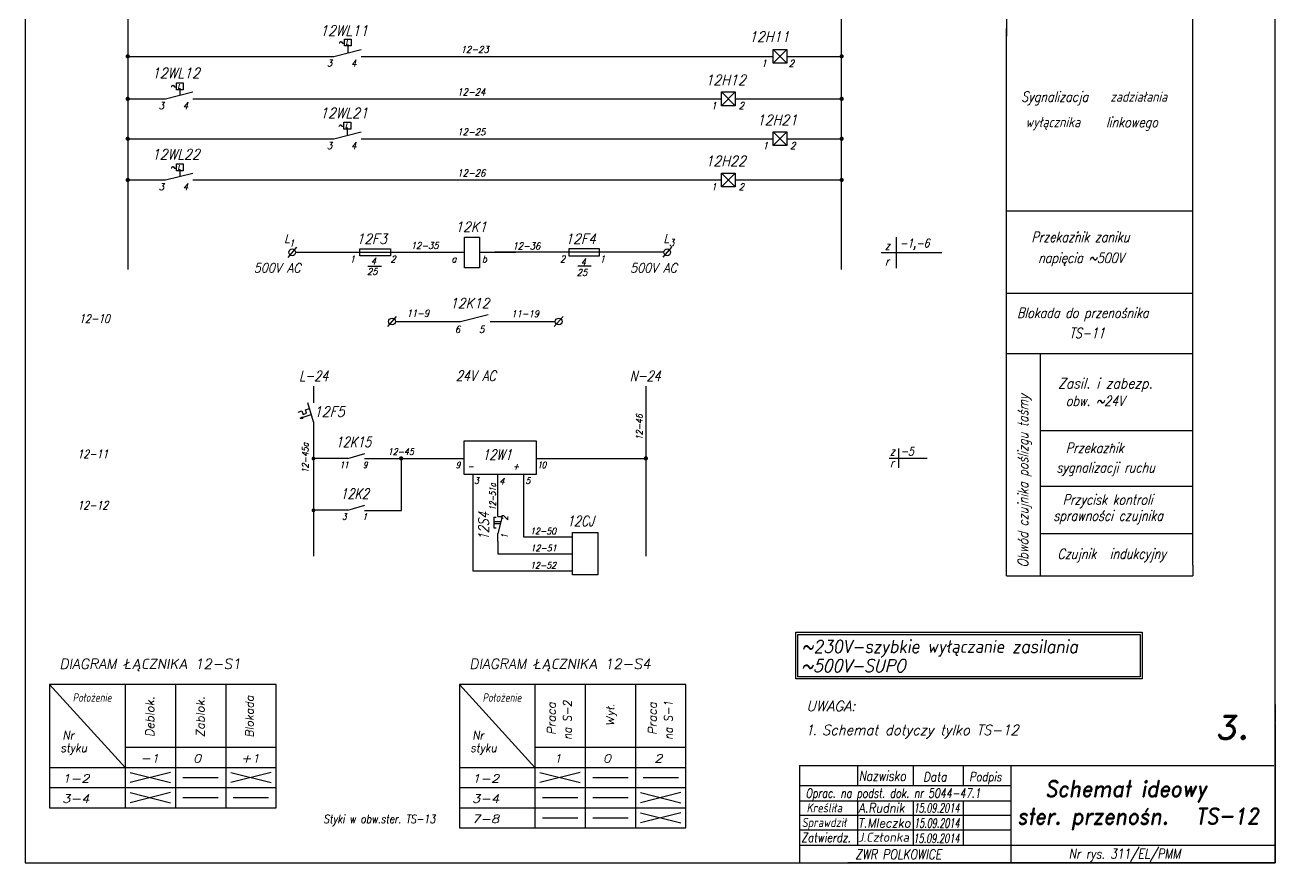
# Model space of a CAD drawing. Extents: x 0 to 1342, y 0 to 420.
# Drawn here: x 0 to 295, y 0 to 197.7 of the extents above; entities that cross this region are included whole.
import ezdxf
from ezdxf.enums import TextEntityAlignment as Align

# ---------------------------------------------------------------- set-up
doc = ezdxf.new("R2010")
doc.units = 0
doc.header["$MEASUREMENT"] = 0
doc.layers.get('0').update_dxf_attribs({"linetype": 'CONTINUOUS'})
doc.layers.add('LINIE', color=4, linetype='CONTINUOUS')
doc.layers.add('STYKI', color=4, linetype='CONTINUOUS')
doc.styles.add('ROMAND', font='romand', dxfattribs={"width": 0.9, "oblique": 15, "height": 3.5})
doc.styles.add('ROMANS', font='romans', dxfattribs={"width": 0.9, "oblique": 15})

msp = doc.modelspace()

# ---------------------------------------------------------------- linework, layer by layer
at = {"color": 7}
for p, q in [((192.73, 140), (192.73, 267.81)), ((275.61, 70.22), (275.61, 267.81)), ((231.61, 206.17), (231.61, 195)), ((231.61, 67.71), (231.61, 196.87)), ((76.2, 192.73), (76.2, 191.11)), ((179.77, 191.9), (176.53, 188.66)), ((176.53, 191.9), (179.77, 188.66)), ((24.25, 190.28), (72.85, 190.28)), ((79.33, 190.28), (176.53, 190.28)), ((179.77, 190.28), (192.73, 190.28)), ((179.77, 190.28), (182.2, 190.28)), ((24.25, 180.25), (33.16, 180.25)), ((36.55, 182.41), (36.55, 181.09)), ((39.64, 180.25), (163.57, 180.25)), ((157.9, 180.25), (161.14, 180.25)), ((161.14, 180.25), (164.38, 180.25)), ((164.38, 181.87), (167.62, 178.63)), ((167.62, 181.87), (164.38, 178.63)), ((167.62, 180.25), (176.53, 180.25)), ((176.53, 180.25), (192.73, 180.25)), ((76.07, 173.11), (76.07, 171.64)), ((179.77, 172.46), (176.53, 169.22)), ((176.53, 172.46), (179.77, 169.22)), ((24.25, 170.84), (72.85, 170.84)), ((79.33, 170.84), (176.53, 170.84)), ((179.77, 170.84), (192.73, 170.84)), ((179.77, 170.84), (182.2, 170.84)), ((36.55, 163.28), (36.55, 161.96)), ((167.62, 162.74), (164.38, 159.5)), ((164.38, 162.74), (167.62, 159.5)), ((24.25, 161.12), (33.16, 161.12)), ((39.6, 161.12), (163.57, 161.12)), ((157.9, 161.12), (161.14, 161.12)), ((161.14, 161.12), (164.38, 161.12)), ((167.62, 161.12), (176.53, 161.12)), ((176.53, 161.12), (176.53, 161.12)), ((176.53, 161.12), (192.73, 161.12)), ((231.61, 153.85), (275.61, 153.85)), ((205.61, 147.6), (205.61, 140.29)), ((248.61, 148.93), (248.35, 148.59)), ((64.06, 145.23), (62.01, 142.84)), ((152.55, 145.28), (150.5, 142.88)), ((63.85, 144.05), (103.7, 144.05)), ((107.3, 144.05), (115.85, 144.05)), ((150.75, 144.05), (110.9, 144.05)), ((202.06, 143.98), (216.38, 143.98)), ((80.94, 140.75), (84.14, 140.75)), ((133.65, 140.75), (130.45, 140.75)), ((231.61, 134.44), (275.61, 134.44)), ((87.63, 128.93), (85.58, 126.53)), ((87.42, 127.74), (102.81, 127.74)), ((109.81, 127.74), (125.15, 127.74)), ((126.97, 128.93), (124.92, 126.53)), ((231.61, 120.19), (275.61, 120.19)), ((239.54, 120.19), (239.54, 67.71)), ((64.47, 106.35), (65.32, 106.64)), ((65.32, 106.64), (65.61, 105.78)), ((66.17, 106.93), (67.11, 107.24)), ((66.47, 106.07), (66.17, 106.93)), ((64.91, 104.91), (67.54, 105.8)), ((64.91, 104.91), (65.46, 105.28)), ((64.91, 104.91), (65.47, 105.22)), ((64.91, 104.91), (65.49, 105.17)), ((64.91, 104.91), (65.53, 105.06)), ((64.91, 104.91), (65.55, 105)), ((64.91, 104.91), (65.57, 104.95)), ((65.46, 105.28), (65.57, 104.95)), ((65.61, 105.78), (66.47, 106.07)), ((239.54, 102.03), (275.61, 102.03)), ((206.18, 97.75), (206.18, 93.25)), ((256.72, 98.89), (256.45, 98.55)), ((76.17, 95.4), (68.07, 95.4)), ((80.14, 95.44), (94.77, 95.44)), ((88.85, 83.16), (88.85, 95.44)), ((94.77, 95.44), (103.67, 95.44)), ((120.67, 95.44), (146.53, 95.44)), ((203.93, 95.5), (212.93, 95.5)), ((105.67, 91.61), (105.67, 68.94)), ((111.61, 81.71), (111.61, 91.61)), ((117.67, 91.61), (117.67, 76.94)), ((239.54, 88.86), (275.61, 88.86)), ((76.17, 83.2), (68.07, 83.2)), ((80.14, 83.16), (88.85, 83.16)), ((110.67, 81.58), (111.17, 81.58)), ((110.67, 81.58), (110.67, 79.08)), ((110.67, 80.58), (112.3, 80.58)), ((110.67, 80.08), (112.17, 80.08)), ((112.58, 81.71), (111.57, 77.71)), ((111.61, 81.71), (112.58, 81.71)), ((110.67, 79.08), (111.17, 79.08)), ((111.57, 75.85), (111.57, 77.71)), ((117.67, 76.94), (129.22, 76.94)), ((239.54, 77.73), (275.61, 77.73)), ((111.57, 75.85), (111.57, 72.94)), ((111.57, 72.94), (129.22, 72.94)), ((105.67, 68.94), (129.22, 68.94)), ((275.61, 70.22), (275.61, 67.71)), ((231.61, 67.71), (275.61, 67.71)), ((5.79, 42.14), (5.79, 13.03)), ((59.25, 42.14), (5.79, 42.14)), ((5.79, 42.14), (23.61, 22.54)), ((23.61, 42.14), (23.61, 13.03)), ((35.49, 42.14), (35.49, 13.03)), ((47.37, 42.14), (47.37, 13.03)), ((59.25, 13.03), (59.25, 42.14)), ((102.52, 42.14), (102.52, 8.28)), ((155.98, 42.14), (102.52, 42.14)), ((102.52, 42.14), (120.34, 22.54)), ((120.34, 42.14), (120.34, 8.28)), ((132.22, 42.14), (132.22, 8.28)), ((144.1, 42.14), (144.1, 8.28)), ((155.98, 8.28), (155.98, 42.14)), ((23.61, 27.29), (59.25, 27.29)), ((120.34, 27.29), (155.98, 27.29)), ((5.79, 22.54), (59.25, 22.54)), ((102.52, 22.54), (155.98, 22.54)), ((209.57, 22.97), (209.57, 18.42)), ((221.4, 22.97), (221.4, 18.42)), ((5.79, 17.78), (59.25, 17.78)), ((102.52, 17.78), (155.98, 17.78)), ((182.77, 18.25), (232.6, 18.25)), ((5.79, 13.03), (11.73, 13.03)), ((11.73, 13.03), (59.25, 13.03)), ((102.52, 13.03), (108.46, 13.03)), ((108.46, 13.03), (155.98, 13.03)), ((182.77, 14.69), (232.64, 14.69)), ((209.57, 14.69), (209.57, 4.2)), ((221.4, 14.69), (221.4, 4.2)), ((182.77, 11.28), (232.72, 11.28)), ((102.52, 8.28), (108.46, 8.28)), ((108.46, 8.28), (155.98, 8.28)), ((182.77, 7.79), (232.64, 7.79)), ((0, 0), (295, 0)), ((194.21, 0), (194.21, 0)), ((194.21, 0), (194.21, 0))]:
    msp.add_line(p, q, dxfattribs=at)
for points in [[(75.39, 192.73), (75.39, 194.35), (77.01, 194.35), (77.01, 192.73)], [(176.53, 188.66), (176.53, 191.9), (179.77, 191.9), (179.77, 188.66)], [(35.74, 182.41), (35.74, 184.03), (37.36, 184.03), (37.36, 182.41)], [(164.38, 178.63), (164.38, 181.87), (167.62, 181.87), (167.62, 178.63)], [(75.26, 173.11), (75.26, 174.73), (76.88, 174.73), (76.88, 173.11)], [(176.53, 169.22), (176.53, 172.46), (179.77, 172.46), (179.77, 169.22)], [(35.74, 163.28), (35.74, 164.9), (37.36, 164.9), (37.36, 163.28)], [(164.38, 159.5), (164.38, 162.74), (167.62, 162.74), (167.62, 159.5)], [(103.7, 140.43), (103.7, 147.63), (107.3, 147.63), (107.3, 140.43)], [(79.05, 143.25), (79.05, 144.85), (86.25, 144.85), (86.25, 143.25)], [(135.55, 143.25), (135.55, 144.85), (128.35, 144.85), (128.35, 143.25)], [(103.67, 91.61), (103.67, 99.61), (120.67, 99.61), (120.67, 91.61)], [(129.22, 67.94), (129.22, 77.94), (135.22, 77.94), (135.22, 67.94)]]:
    msp.add_lwpolyline(points, close=True, dxfattribs=at)
for points, const_width in [([(24, 190.28, 1), (24.5, 190.28, 1)], 0.5), ([(192.48, 190.28, 1), (192.98, 190.28, 1)], 0.5), ([(24, 180.25, 1), (24.5, 180.25, 1)], 0.5), ([(192.48, 180.25, 1), (192.98, 180.25, 1)], 0.5), ([(24, 170.84, 1), (24.5, 170.84, 1)], 0.5), ([(192.48, 170.84, 1), (192.98, 170.84, 1)], 0.5), ([(24, 161.12, 1), (24.5, 161.12, 1)], 0.5), ([(192.48, 161.12, 1), (192.98, 161.12, 1)], 0.5), ([(67.85, 95.4, 1), (68.3, 95.4, 1)], 0.45), ([(88.52, 95.44, 1), (89.02, 95.44, 1)], 0.5), ([(146.28, 95.44, 1), (146.78, 95.44, 1)], 0.5), ([(67.85, 83.2, 1), (68.3, 83.2, 1)], 0.45)]:
    msp.add_lwpolyline(points, format="xyb", close=True, dxfattribs=dict(at, const_width=const_width))
for centre in [(63.05, 144.05), (151.55, 144.05), (86.62, 127.74), (125.95, 127.74)]:
    msp.add_circle(centre, 0.8, dxfattribs=at)
at = {"layer": 'LINIE', "color": 7}
for p, q in [((295, 37.37), (295, 33.16)), ((295, 32.88), (295, 0)), ((182.77, 22.97), (294.69, 22.97)), ((182.77, 22.97), (182.77, 0.02)), ((196.44, 22.97), (196.44, 18.25)), ((232.68, 22.95), (232.68, 0)), ((196.44, 14.69), (196.44, 4.2)), ((182.98, 4.2), (294.9, 4.2)), ((295, 0), (194.2, 0)), ((194.2, 0), (194.2, 0)), ((194.21, 0), (295, 0)), ((295, 0), (295, 0))]:
    msp.add_line(p, q, dxfattribs=at)
at = {"layer": 'STYKI', "color": 7}
for p, q in [((0, 420), (0, 0)), ((295, 0), (295, 420)), ((24.25, 200.56), (24.25, 140)), ((72.85, 190.28), (79.33, 191.9)), ((33.16, 180.25), (39.64, 181.87)), ((72.85, 170.84), (79.33, 172.46)), ((33.16, 161.12), (39.64, 162.74)), ((102.81, 127.74), (109.29, 129.36)), ((68.07, 112.44), (68.07, 108.53)), ((146.53, 112.44), (146.53, 102.54)), ((68.07, 104.03), (66.72, 108.53)), ((68.07, 104.03), (68.07, 102.54)), ((68.07, 102.54), (68.07, 87.88)), ((146.53, 102.54), (146.53, 72.35)), ((76.17, 95.4), (80.22, 96.61)), ((68.07, 91.35), (68.07, 72.35)), ((76.17, 83.2), (80.22, 84.42)), ((181.89, 43.42), (181.89, 54.42)), ((181.89, 54.42), (263.69, 54.42)), ((182.39, 43.92), (182.39, 53.92)), ((182.39, 53.92), (263.19, 53.92)), ((263.19, 53.92), (263.19, 43.92)), ((263.69, 54.42), (263.69, 43.42)), ((263.69, 43.42), (181.89, 43.42)), ((263.19, 43.92), (182.39, 43.92)), ((24.8, 21.35), (34.3, 18.97)), ((34.3, 21.35), (24.8, 18.97)), ((58.06, 21.35), (48.56, 18.97)), ((48.56, 21.35), (58.06, 18.97)), ((121.52, 21.35), (131.03, 18.97)), ((131.03, 21.35), (121.52, 18.97)), ((37.27, 20.16), (45.59, 20.16)), ((134, 20.16), (142.31, 20.16)), ((145.88, 20.16), (154.19, 20.16)), ((34.3, 16.6), (24.8, 14.22)), ((24.8, 16.6), (34.3, 14.22)), ((37.27, 15.41), (45.59, 15.41)), ((49.15, 15.41), (57.47, 15.41)), ((122.12, 15.41), (130.43, 15.41)), ((134, 15.41), (142.31, 15.41)), ((154.79, 16.6), (145.28, 14.22)), ((145.28, 16.6), (154.79, 14.22)), ((154.79, 11.84), (145.28, 9.47)), ((145.28, 11.84), (154.79, 9.47)), ((122.12, 10.66), (130.43, 10.66)), ((134, 10.66), (142.31, 10.66))]:
    msp.add_line(p, q, dxfattribs=at)

# ---------------------------------------------------------------- texts
at = {"color": 7}
for s, height, style, oblique, width, p in [('12WL11', 2.43, 'ROMAND', 15, 0.9, (69.61, 195.14)), ('  12H11', 2.43, 'ROMAND', 15, 0.9, (167.84, 193.7)), ('~', 1.62, 'ROMANS', 15, 0.9, (73.89, 192.85)), ('L', 1.05, 'ROMANS', 15, 0.9, (75.7, 193.03)), ('12-23', 1.62, 'ROMANS', 15, 0.9, (102.82, 191.09)), ('3    4', 1.62, 'ROMANS', 15, 0.9, (71.23, 187.85)), ('1    ', 1.62, 'ROMANS', 15, 0.9, (173.78, 187.82)), ('2', 1.62, 'ROMANS', 15, 0.9, (180.26, 187.82)), ('12WL12', 2.43, 'ROMAND', 15, 0.9, (29.92, 185.11)), ('12H12', 2.43, 'ROMAND', 15, 0.9, (160.56, 183.49)), ('~', 1.62, 'ROMANS', 15, 0.9, (34.24, 182.52)), ('L', 1.05, 'ROMANS', 15, 0.9, (36.05, 182.7)), ('12-24', 1.62, 'ROMANS', 15, 0.9, (102.01, 181.06)), ('Sygnalizacja', 2.4, 'ROMANS', 15, 0.8, (235.11, 179.56)), ('zadziałania', 2.4, 'ROMANS', 15, 0.8, (256.11, 179.56)), ('3    4', 1.62, 'ROMANS', 15, 0.9, (31.54, 177.82)), ('12WL21', 2.43, 'ROMAND', 15, 0.9, (69.61, 175.7)), ('1    ', 1.62, 'ROMANS', 15, 0.9, (161.95, 177.82)), ('2', 1.62, 'ROMANS', 15, 0.9, (168.43, 177.82)), ('~', 1.62, 'ROMANS', 15, 0.9, (73.76, 173.23)), ('L', 1.05, 'ROMANS', 15, 0.9, (75.57, 173.4)), ('12H21', 2.43, 'ROMAND', 15, 0.9, (172.71, 174.08)), ('wyłącznika', 2.4, 'ROMANS', 15, 0.8, (236.11, 173.56)), ('linkowego', 2.4, 'ROMANS', 15, 0.8, (255.11, 173.56)), ('12-25', 1.62, 'ROMANS', 15, 0.9, (102.01, 171.65)), ('12WL22', 2.43, 'ROMAND', 15, 0.9, (29.92, 165.98)), ('3    4', 1.62, 'ROMANS', 15, 0.9, (71.23, 168.41)), ('1    ', 1.62, 'ROMANS', 15, 0.9, (174.1, 168.41)), ('2', 1.62, 'ROMANS', 15, 0.9, (180.58, 168.41)), ('12H22', 2.43, 'ROMAND', 15, 0.9, (160.56, 164.36)), ('~', 1.62, 'ROMANS', 15, 0.9, (34.24, 163.39)), ('L', 1.05, 'ROMANS', 15, 0.9, (36.05, 163.57)), ('12-26', 1.62, 'ROMANS', 15, 0.9, (102.01, 161.93)), ('3    4', 1.62, 'ROMANS', 15, 0.9, (31.54, 158.69)), ('1    ', 1.62, 'ROMANS', 15, 0.9, (161.95, 158.69)), ('2', 1.62, 'ROMANS', 15, 0.9, (168.43, 158.69)), ('12K1', 2.4, 'ROMAND', 15, 0.9, (101.5, 148.85)), ('L', 2, 'ROMANS', 15, 0.9, (61.17, 146.27)), ('12F3', 2.4, 'ROMAND', 15, 0.9, (78.19, 146.04)), ('12F4', 2.4, 'ROMAND', 15, 0.9, (127.5, 146.05)), ('L', 2, 'ROMANS', 15, 0.9, (150.71, 146.3)), ('Przekaznik zaniku', 2.4, 'ROMANS', 15, 0.8, (237.52, 146.46)), ('1', 1.6, 'ROMANS', 15, 0.9, (62.33, 145.4)), ('12-35', 1.6, 'ROMANS', 15, 0.9, (91.05, 144.85)), ('12-36', 1.6, 'ROMANS', 15, 0.9, (115.05, 144.75)), ('3', 1.6, 'ROMANS', 15, 0.9, (151.98, 145.53)), ('z', 2, 'ROMANS', 15, 0.8, (202.98, 144.66)), ('-1,-6', 2, 'ROMANS', 15, 0.8, (206.46, 145.22)), ('1', 1.6, 'ROMANS', 15, 0.9, (76.65, 141.65)), ('4', 1.6, 'ROMANS', 15, 0.9, (81.64, 141.17)), ('2', 1.6, 'ROMANS', 15, 0.9, (86.25, 141.65)), ('a', 1.6, 'ROMANS', 15, 0.9, (100.65, 141.65)), ('b', 1.6, 'ROMANS', 15, 0.9, (107.85, 141.65)), ('2', 1.6, 'ROMANS', 15, 0.9, (126.25, 141.66)), ('4', 1.6, 'ROMANS', 15, 0.9, (131.14, 140.96)), ('1', 1.6, 'ROMANS', 15, 0.9, (135.65, 141.66)), ('r', 2, 'ROMANS', 15, 0.8, (202.98, 140.95)), ('napięcia ~500V', 2.4, 'ROMANS', 15, 0.8, (239.11, 141.55)), ('500V AC', 2.16, 'ROMANS', 15, 0.9, (53.98, 139.3)), ('25', 1.6, 'ROMANS', 15, 0.9, (80.71, 138.72)), ('25', 1.6, 'ROMANS', 15, 0.9, (130.21, 138.51)), ('500V AC', 2.16, 'ROMANS', 15, 0.9, (142.8, 139.3)), ('12K12', 2.4, 'ROMAND', 15, 0.9, (100.25, 130.85)), ('11-9', 1.6, 'ROMANS', 15, 0.9, (90.07, 128.85)), ('11-19', 1.6, 'ROMANS', 15, 0.9, (114.75, 128.75)), ('Blokada do przenośnika', 2.4, 'ROMANS', 15, 0.8, (234.13, 128.59)), ('12-10', 2, 'ROMANS', 15, 0.8, (12.75, 127.42)), ('6    5', 1.62, 'ROMANS', 15, 0.9, (101.45, 125.06)), ('TS-11', 2.4, 'ROMANS', 15, 0.8, (246.44, 123.81)), ('L-24', 2.43, 'ROMAND', 15, 0.8, (64.67, 113.69)), ('24V AC', 2.43, 'ROMAND', 15, 0.8, (101.69, 113.71)), ('N-24', 2.43, 'ROMAND', 15, 0.8, (142.69, 113.69)), ('Zasil. i zabezp.', 2.4, 'ROMANS', 15, 0.9, (243.78, 111.94)), ('obw. ~24V', 2.4, 'ROMANS', 15, 0.8, (245.63, 107.82)), ('12F5', 2.43, 'ROMAND', 15, 0.9, (68.15, 105.28)), ('12K15', 2.43, 'ROMAND', 15, 0.8, (73.3, 98.1)), ('12-11', 2, 'ROMANS', 15, 0.8, (12.35, 95.48)), ('12-45', 1.5, 'ROMANS', 15, 0.9, (85.62, 96.3)), ('12W1', 2.43, 'ROMAND', 15, 0.8, (107.89, 95.1)), ('z', 2, 'ROMANS', 15, 0.8, (204.14, 96.11)), ('-5', 2, 'ROMANS', 15, 0.8, (206.59, 96.11)), ('Przekaznik ', 2.4, 'ROMANS', 15, 0.8, (245.63, 96.72)), ('11', 1.5, 'ROMANS', 15, 0.8, (74.27, 93.15)), ('9', 1.5, 'ROMANS', 15, 0.8, (79.77, 93.15)), ('9', 1.5, 'ROMANS', 15, 0.8, (101.67, 93.15)), ('10', 1.5, 'ROMANS', 15, 0.8, (120.91, 93.15)), ('r', 2, 'ROMANS', 15, 0.8, (204.14, 93.39)), ('sygnalizacji ruchu', 2.4, 'ROMANS', 15, 0.8, (243.43, 92.09)), ('-         +', 1.5, 'ROMANS', 15, 0.9, (104.42, 92.82)), ('3', 1.5, 'ROMANS', 15, 0.9, (105.95, 89.47)), ('5', 1.5, 'ROMANS', 15, 0.9, (118.11, 89.47)), ('12K2', 2.43, 'ROMAND', 15, 0.8, (74.41, 85.9)), ('Przycisk kontroli', 2.4, 'ROMANS', 15, 0.8, (244.91, 84.53)), ('12-12', 2, 'ROMANS', 15, 0.8, (12.35, 83.37)), ('sprawności czujnika', 2.4, 'ROMANS', 15, 0.8, (242.71, 80.75)), ('3', 1.5, 'ROMANS', 15, 0.8, (74.82, 80.95)), ('1', 1.5, 'ROMANS', 15, 0.8, (79.67, 80.95)), ('12CJ', 2.43, 'ROMAND', 15, 0.8, (127.87, 79.48)), ('12-50', 1.5, 'ROMANS', 15, 0.9, (119.2, 77.53)), ('12-51', 1.5, 'ROMANS', 15, 0.9, (119.32, 73.53)), ('Czujnik ', 2.4, 'ROMANS', 15, 0.8, (243.67, 71.74)), ('indukcyjny', 2.4, 'ROMANS', 15, 0.8, (256.01, 71.77)), ('12-52', 1.5, 'ROMANS', 15, 0.9, (119.2, 69.48)), ('~230V-szybkie wyłączanie zasilania', 3, 'ROMAND', 10, 0.9, (183.34, 49.57)), ('~500V-SUPO', 3, 'ROMAND', 15, 0.9, (183.17, 45.04)), ('Położenie', 2, 'ROMANS', 10, 0.75, (11.27, 38.03)), ('Położenie', 2, 'ROMANS', 10, 0.75, (108, 38.03)), ('1.', 2.4, 'ROMANS', 15, 0.8, (184.32, 30.18)), ('Schemat dotyczy tylko TS-12', 2.4, 'ROMANS', 15, 0.95, (188.1, 30.18)), ('Nr', 2, 'ROMANS', 10, 0.9, (8.88, 29.14)), ('Nr', 2, 'ROMANS', 10, 0.9, (105.61, 29.14)), ('styku', 2, 'ROMANS', 10, 0.9, (8.39, 26.17)), ('styku', 2, 'ROMANS', 10, 0.9, (105.11, 26.17)), ('-1', 1.901, 'ROMANS', 15, 1.2, (27.17, 23.72)), ('0', 1.9, 'ROMANS', 15, 1.2, (39.65, 23.72)), ('+1', 1.901, 'ROMANS', 15, 1.2, (50.93, 23.72)), ('1', 1.9, 'ROMANS', 15, 1.2, (124.73, 23.72)), ('0', 1.9, 'ROMANS', 15, 1.2, (136.37, 23.72)), ('2', 1.9, 'ROMANS', 15, 1.2, (148.49, 23.72)), ('1-2', 1.901, 'ROMANS', 15, 1.2, (8.76, 18.97)), ('1-2', 1.901, 'ROMANS', 15, 1.2, (105.49, 18.97)), ('Nazwisko', 2.366, 'ROMANS', 10, 0.78, (196.75, 19.37)), ('Data', 2.156, 'ROMANS', 10, 0.85, (211.96, 19.24)), ('Podpis', 2.156, 'ROMANS', 10, 0.8, (222.85, 19.3)), ('3-4', 1.901, 'ROMANS', 15, 1.2, (8.75, 14.22)), ('3-4', 1.901, 'ROMANS', 15, 1.2, (105.48, 14.22)), ('Oprac. na podst. dok. nr 5044-47.1', 2.156, 'ROMANS', 10, 0.76, (184.22, 15.39)), ('Kreśliła', 2.156, 'ROMANS', 10, 0.8, (184.45, 11.93)), ('A.Rudnik', 2.156, 'ROMANS', 10, 0.9, (196.69, 11.92)), ('Styki w obw.ster. TS-13', 2, 'ROMANS', 10, 0.8, (70.44, 9.39)), ('7-8', 1.901, 'ROMANS', 15, 1.2, (105.48, 9.47)), ('Sprawdził', 2.156, 'ROMANS', 10, 0.8, (183.32, 8.48)), ('Zatwierdz.', 2.156, 'ROMANS', 10, 0.8, (183.2, 4.92)), ('ZWR POLKOWICE', 2.3177, 'ROMANS', 10, 0.8, (195.95, 0.89)), ('Nr rys. 311/EL/PMM', 2.3177, 'ROMANS', 10, 0.8, (246.35, 1.03))]:
    msp.add_text(s, height=height, dxfattribs=dict(at, style=style, oblique=oblique, width=width)).set_placement(p)
for s, height, style, oblique, width, p in [('Obwód czujnika poślizgu taśmy', 2.4, 'ROMANS', 15, 0.8, (236.74, 69.71)), ('12-46', 1.5, 'ROMANS', 15, 0.9, (145.72, 99.72)), ('12-45a', 1.5, 'ROMANS', 15, 0.9, (66.89, 91.91)), ('12-51a', 1.5, 'ROMANS', 15, 0.8, (111.13, 83.14)), ('12S4', 2.43, 'ROMAND', 15, 0.8, (109.45, 76.1)), ('1   2', 1.5, 'ROMANS', 15, 0.9, (113.96, 76.47)), ('na S-2', 2, 'ROMANS', 10, 0.9, (128.99, 29.05)), ('na S-1', 2, 'ROMANS', 10, 0.9, (152.83, 29.05))]:
    msp.add_text(s, height=height, rotation=90, dxfattribs=dict(at, style=style, oblique=oblique, width=width)).set_placement(p)
at = {"color": 7, "oblique": 15}
for s, height, style, p in [('4', 1.5, 'ROMANS', (111.89, 89.31)), ('UWAGA:', 2.4, 'ROMAND', (184.39, 35.83))]:
    msp.add_text(s, height=height, dxfattribs=dict(at, style=style)).set_placement(p)
at = {"color": 7, "style": 'ROMANS', "oblique": 10}
for s, height, p in [('Deblok.', 2, (30.47, 29.71)), ('Zablok.', 2, (42.37, 29.69)), ('Blokada', 1.901, (53.9, 29.59)), ('Praca', 2, (125.21, 30.24)), ('Wył.', 2, (139.1, 32.21)), ('Praca', 2, (149.05, 30.24))]:
    msp.add_text(s, height=height, rotation=90, dxfattribs=at).set_placement(p)
at = {"color": 7, "lineweight": 40, "style": 'ROMAND', "oblique": 10}
for s, height, width, p in [('3.', 5.5, 1.1, (280.82, 29.21)), ('Schemat ideowy', 3.8, 0.9, (240.73, 15.62)), ('ster. przenośn. ', 3.8, 0.9, (234.13, 9.11)), ('TS-12  ', 3.8, 0.9, (276.26, 9.17))]:
    msp.add_text(s, height=height, dxfattribs=dict(at, width=width)).set_placement(p)
at = {"color": 7, "style": 'ROMANS', "oblique": 10}
for s, width, p, p2 in [('15.09.2014', 0.59106, (209.73, 11.89), (220.54, 11.89)), ('T.Mleczko', 0.841114, (196.58, 8.35), (209.01, 8.35)), ('15.09.2014', 0.584861, (209.85, 8.32), (220.54, 8.32)), ('J.Członka', 0.811115, (196.58, 5), (208.65, 5)), ('15.09.2014', 0.59416, (209.68, 4.75), (220.54, 4.75))]:
    msp.add_text(s, height=2.156, dxfattribs=dict(at, width=width)).set_placement(p, p2, align=Align.FIT)
at = {"layer": 'STYKI', "color": 7, "style": 'ROMANS', "oblique": 10}
for s, p in [('DIAGRAM ŁĄCZNIKA 12-S1', (8.16, 45.77)), ('DIAGRAM ŁĄCZNIKA 12-S4', (104.89, 45.77))]:
    msp.add_text(s, height=2.4, dxfattribs=at).set_placement(p)

doc.saveas('drawing.dxf')
